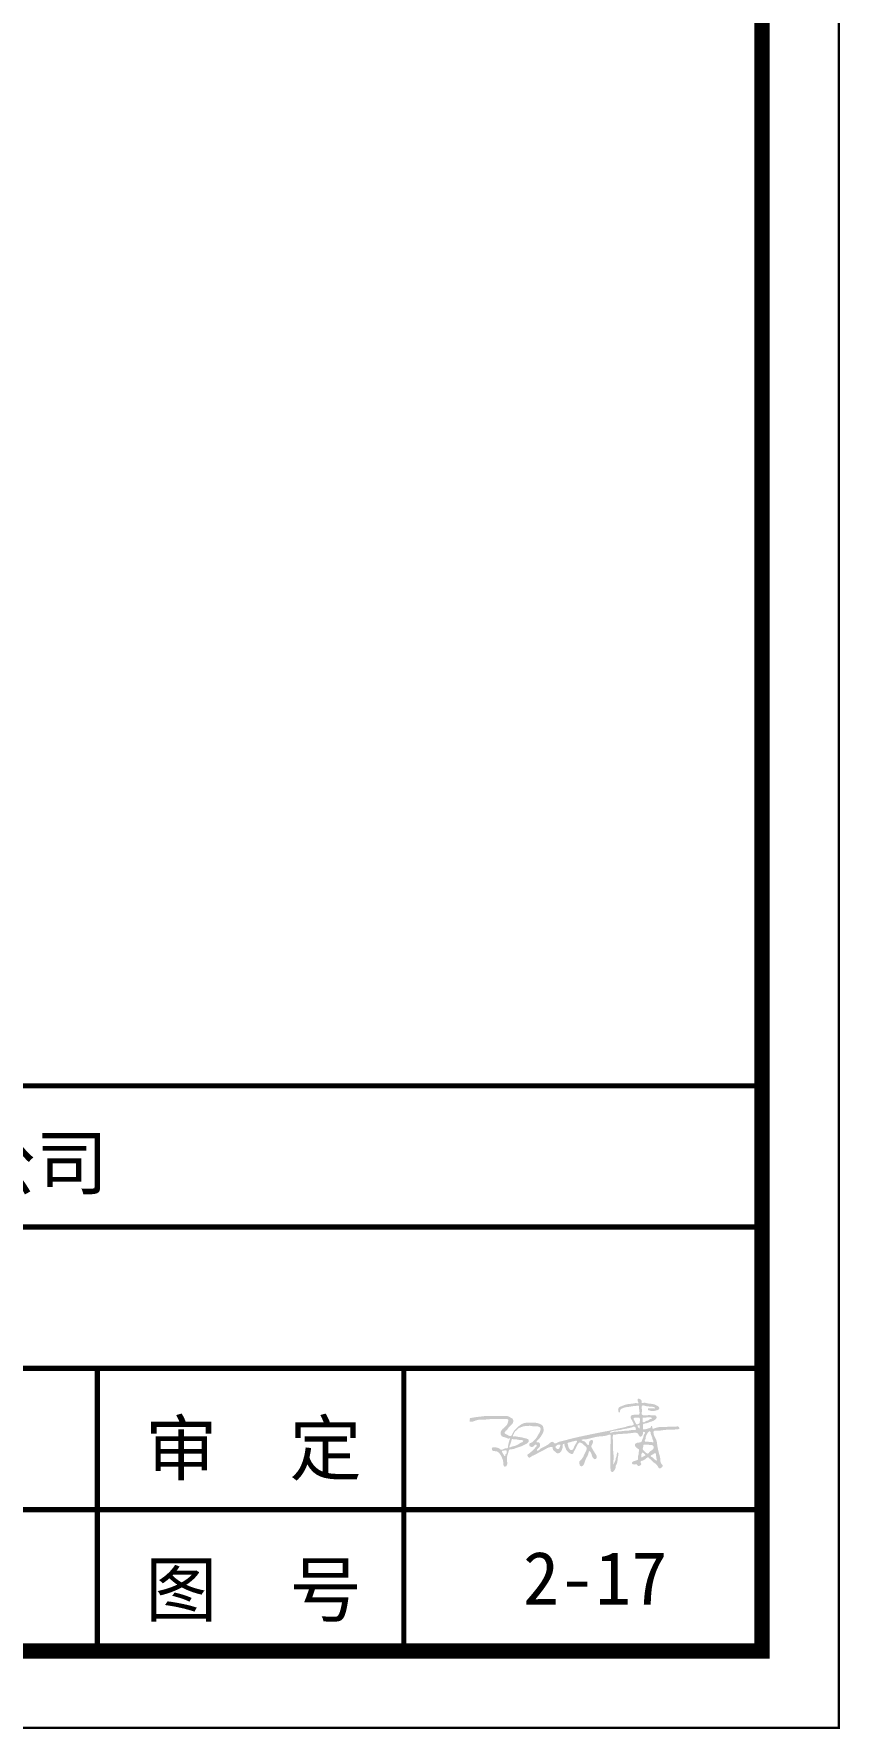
# Model space of a CAD drawing. Header units: millimetres. Extents: x -255 to 9196, y 129 to 426.
# Drawn here: x 7423.1 to 7475.6, y 129.3 to 239.5 of the extents above; entities that cross this region are included whole.
import ezdxf
from ezdxf.enums import TextEntityAlignment as Align

# ---------------------------------------------------------------- set-up
doc = ezdxf.new("R2010")
doc.units = ezdxf.units.MM
doc.layers.add('不打印', color=7, linetype='Continuous', plot=False)
doc.layers.add('地质-图框', color=7, linetype='Continuous')
doc.styles.add('LZ_PMT_LINE', font='', dxfattribs={"height": 2})
doc.styles.get("Standard").update_dxf_attribs({"font": 'simfang.ttf', "height": 2.5})
doc.styles.get('LZ_PMT_LINE').set_extended_font_data('SimSun')

msp = doc.modelspace()

# ---------------------------------------------------------------- hatches: boundary and pattern name
h = msp.add_hatch(color=256)
edge = h.paths.add_edge_path(flags=16)
edge.add_spline(control_points=[(7457.06, 147.65), (7457.05, 147.62), (7457.05, 147.57), (7457.11, 147.52), (7457.16, 147.49), (7457.21, 147.48), (7457.28, 147.49), (7457.29, 147.56), (7457.33, 147.61), (7457.35, 147.67), (7457.37, 147.72), (7457.35, 147.78), (7457.28, 147.78), (7457.21, 147.76), (7457.14, 147.75), (7457.12, 147.68), (7457.07, 147.69), (7457.06, 147.67), (7457.06, 147.65), (7457.06, 147.65)], knot_values=[0, 0, 0, 0, 1.094844, 2.010583, 2.936971, 3.772058, 4.559337, 5.371692, 6.406572, 7.298431, 8.125414, 8.707814, 9.723429, 10.914867, 11.774738, 12.831234, 13.232699, 13.516351, 13.791121, 13.791121, 13.791121, 13.791121], degree=3, periodic=0)
edge = h.paths.add_edge_path()
edge.add_spline(control_points=[(7451.47, 149.27), (7451.47, 149.31), (7451.47, 149.39), (7451.48, 149.45), (7451.47, 149.5), (7451.53, 149.5), (7451.65, 149.52), (7451.89, 149.57), (7452.2, 149.59), (7452.47, 149.64), (7452.72, 149.63), (7452.98, 149.63), (7453.25, 149.64), (7453.55, 149.63), (7453.76, 149.64), (7453.98, 149.63), (7454.11, 149.53), (7454.28, 149.46), (7454.32, 149.28), (7454.24, 149.08), (7454.02, 148.95), (7453.91, 148.72), (7453.76, 148.64), (7453.72, 148.5), (7453.91, 148.42), (7454.14, 148.24), (7454.24, 148.46), (7454.31, 148.62), (7454.48, 148.82), (7454.7, 149.01), (7454.91, 149.15), (7455.18, 149.21), (7455.46, 149.18), (7455.79, 149.21), (7456.03, 149.12), (7456.23, 149.02), (7456.27, 148.82), (7456.29, 148.62), (7456.16, 148.4), (7456.03, 148.19), (7455.9, 148.06), (7455.8, 147.98), (7455.84, 147.89), (7455.95, 147.96), (7456.09, 147.79), (7456.02, 147.56), (7455.86, 147.5), (7455.83, 147.42), (7455.86, 147.33), (7456.01, 147.44), (7456.1, 147.55), (7456.28, 147.6), (7456.41, 147.69), (7456.57, 147.77), (7456.68, 147.88), (7456.82, 147.98), (7456.93, 147.93), (7457.01, 147.8), (7457.19, 147.93), (7457.6, 148.03), (7458.29, 148.22), (7459.17, 148.4), (7460.02, 148.58), (7460.71, 148.7), (7461.23, 148.85), (7461.56, 148.89), (7461.82, 149.01), (7462, 148.99), (7462.19, 149.07), (7462.08, 149.21), (7462.05, 149.34), (7461.94, 149.45), (7461.93, 149.59), (7462, 149.71), (7462.17, 149.7), (7462.32, 149.75), (7462.49, 149.69), (7462.52, 149.81), (7462.51, 149.96), (7462.48, 150.11), (7462.49, 150.33), (7462.27, 150.28), (7462.07, 150.28), (7461.84, 150.22), (7461.6, 150.21), (7461.42, 150.14), (7461.28, 150.07), (7461.24, 149.97), (7461.26, 149.9), (7461.19, 149.84), (7461.13, 149.92), (7461.12, 150.02), (7461.14, 150.19), (7461.37, 150.28), (7461.59, 150.37), (7461.85, 150.43), (7462.09, 150.42), (7462.26, 150.5), (7462.47, 150.42), (7462.42, 150.56), (7462.39, 150.62), (7462.38, 150.69), (7462.4, 150.76), (7462.49, 150.76), (7462.58, 150.72), (7462.67, 150.63), (7462.65, 150.54), (7462.65, 150.44), (7462.83, 150.52), (7463, 150.45), (7463.25, 150.43), (7463.48, 150.4), (7463.65, 150.31), (7463.78, 150.24), (7463.81, 150.13), (7463.77, 150.05), (7463.67, 150.01), (7463.53, 149.97), (7463.37, 149.94), (7463.24, 149.96), (7463.16, 150), (7463.07, 149.99), (7463.06, 150.07), (7463.07, 150.16), (7463.22, 150.12), (7463.34, 150.13), (7463.44, 150.13), (7463.53, 150.11), (7463.52, 150.18), (7463.4, 150.23), (7463.24, 150.25), (7463.04, 150.25), (7462.89, 150.29), (7462.78, 150.32), (7462.68, 150.33), (7462.65, 150.22), (7462.67, 150.08), (7462.68, 149.92), (7462.64, 149.77), (7462.7, 149.7), (7462.85, 149.65), (7463.1, 149.71), (7463.35, 149.67), (7463.56, 149.69), (7463.68, 149.52), (7463.46, 149.31), (7463.18, 149.25), (7462.95, 149.14), (7462.76, 149.14), (7462.73, 149.03), (7462.76, 148.93), (7462.68, 148.7), (7462.98, 148.79), (7463.12, 148.84), (7463.27, 148.86), (7463.24, 148.97), (7463.37, 149.02), (7463.28, 148.73), (7463.76, 148.96), (7464.09, 148.88), (7464.56, 148.97), (7464.85, 148.92), (7465.02, 148.97), (7465.08, 148.91), (7465.11, 148.86), (7465.11, 148.81), (7465.09, 148.77), (7465.04, 148.78), (7464.96, 148.77), (7464.81, 148.75), (7464.51, 148.74), (7464.1, 148.74), (7463.76, 148.65), (7463.45, 148.7), (7463.38, 148.43), (7463.62, 148.17), (7463.67, 147.7), (7463.75, 147.27), (7463.89, 146.88), (7463.86, 146.56), (7464.09, 146.4), (7463.94, 146.27), (7463.78, 146.17), (7463.66, 146.51), (7463.38, 146.61), (7463.24, 146.83), (7463.12, 146.88), (7463.1, 147), (7462.88, 146.82), (7462.78, 146.73), (7462.57, 146.71), (7462.58, 146.59), (7462.63, 146.54), (7462.63, 146.44), (7462.53, 146.39), (7462.4, 146.37), (7462.36, 146.51), (7462.22, 146.48), (7462.12, 146.47), (7462.01, 146.52), (7462.03, 146.67), (7462.19, 146.7), (7462.3, 146.74), (7462.46, 146.79), (7462.37, 146.97), (7462.47, 147.12), (7462.44, 147.27), (7462.52, 147.44), (7462.37, 147.53), (7462.25, 147.61), (7462.19, 147.79), (7462.33, 147.9), (7462.48, 147.9), (7462.66, 147.94), (7462.69, 148.11), (7462.78, 148.25), (7462.77, 148.39), (7462.85, 148.47), (7462.89, 148.55), (7462.83, 148.61), (7462.72, 148.61), (7462.74, 148.48), (7462.72, 148.37), (7462.58, 148.24), (7462.45, 148.37), (7462.42, 148.51), (7462.23, 148.56), (7461.88, 148.5), (7461.47, 148.47), (7461.09, 148.46), (7460.93, 148.41), (7460.79, 148.44), (7460.78, 148.34), (7460.77, 148.22), (7460.79, 147.98), (7460.8, 147.67), (7460.79, 147.28), (7460.87, 146.87), (7460.79, 146.67), (7460.81, 146.47), (7460.86, 146.52), (7460.86, 146.59), (7460.92, 146.67), (7460.96, 146.78), (7460.96, 146.91), (7461.04, 147.01), (7461.02, 147.12), (7461.05, 147.19), (7461.06, 147.28), (7461.11, 147.25), (7461.17, 147.18), (7461.1, 146.98), (7461.09, 146.76), (7461.06, 146.53), (7460.95, 146.4), (7460.97, 146.24), (7460.88, 146.1), (7460.8, 145.98), (7460.69, 145.99), (7460.63, 146.08), (7460.63, 146.24), (7460.6, 146.44), (7460.62, 146.76), (7460.61, 147.14), (7460.62, 147.71), (7460.64, 148.08), (7460.63, 148.46), (7460.34, 148.33), (7460.09, 148.32), (7459.68, 148.28), (7459.36, 148.19), (7459.04, 148.11), (7458.9, 148.11), (7458.72, 148.1), (7458.8, 148), (7458.93, 148.01), (7459.05, 147.87), (7459.1, 147.76), (7459.24, 147.72), (7459.22, 147.87), (7459.25, 147.98), (7459.33, 148.06), (7459.46, 148.11), (7459.5, 147.93), (7459.45, 147.8), (7459.36, 147.66), (7459.43, 147.52), (7459.53, 147.36), (7459.64, 147.18), (7459.76, 147), (7459.71, 146.85), (7459.59, 146.8), (7459.5, 146.89), (7459.42, 147), (7459.4, 147.14), (7459.35, 147.25), (7459.23, 147.43), (7459.19, 147.15), (7459.09, 146.96), (7458.95, 146.7), (7458.9, 146.45), (7458.75, 146.33), (7458.61, 146.42), (7458.61, 146.54), (7458.58, 146.67), (7458.71, 146.78), (7458.84, 146.93), (7458.93, 147.16), (7459.03, 147.33), (7459.08, 147.47), (7459.08, 147.58), (7458.93, 147.71), (7458.81, 147.85), (7458.64, 147.92), (7458.56, 147.89), (7458.42, 147.71), (7458.37, 147.48), (7458.22, 147.3), (7458.22, 147.18), (7458.1, 147.15), (7458.02, 147.18), (7457.91, 147.25), (7457.78, 147.36), (7457.71, 147.52), (7457.67, 147.63), (7457.63, 147.72), (7457.63, 147.77), (7457.64, 147.83), (7457.59, 147.82), (7457.5, 147.81), (7457.54, 147.64), (7457.48, 147.47), (7457.41, 147.29), (7457.26, 147.2), (7457.11, 147.2), (7457.03, 147.32), (7456.91, 147.39), (7456.86, 147.49), (7456.87, 147.65), (7456.65, 147.6), (7456.49, 147.54), (7456.27, 147.4), (7456, 147.28), (7455.71, 147.1), (7455.48, 147.02), (7455.37, 146.91), (7455.29, 146.94), (7455.25, 147), (7455.19, 147.12), (7455.31, 147.17), (7455.42, 147.26), (7455.55, 147.38), (7455.68, 147.5), (7455.75, 147.6), (7455.81, 147.65), (7455.85, 147.73), (7455.77, 147.79), (7455.67, 147.74), (7455.61, 147.62), (7455.48, 147.61), (7455.37, 147.66), (7455.33, 147.75), (7455.35, 147.87), (7455.5, 147.88), (7455.65, 148.05), (7455.82, 148.2), (7455.91, 148.41), (7456.02, 148.54), (7456.06, 148.69), (7456.1, 148.85), (7455.98, 148.93), (7455.81, 148.99), (7455.62, 148.94), (7455.41, 149.01), (7455.25, 148.98), (7455.07, 148.98), (7454.91, 148.95), (7454.78, 148.89), (7454.66, 148.85), (7454.59, 148.77), (7454.48, 148.68), (7454.37, 148.58), (7454.34, 148.45), (7454.28, 148.4), (7454.27, 148.28), (7454.41, 148.31), (7454.53, 148.3), (7454.68, 148.25), (7454.85, 148.26), (7454.98, 148.19), (7455.11, 148.19), (7455.2, 148.14), (7455.29, 148.12), (7455.31, 148.03), (7455.31, 147.96), (7455.24, 147.87), (7455.05, 147.77), (7454.8, 147.64), (7454.52, 147.57), (7454.31, 147.47), (7454.16, 147.47), (7454.01, 147.45), (7453.99, 147.27), (7453.93, 147.11), (7453.87, 146.89), (7453.9, 146.68), (7453.92, 146.49), (7453.86, 146.35), (7453.66, 146.32), (7453.66, 146.56), (7453.63, 146.79), (7453.52, 147.02), (7453.39, 147.24), (7453.19, 147.37), (7452.99, 147.33), (7452.9, 147.44), (7452.89, 147.59), (7453.03, 147.59), (7453.17, 147.59), (7453.35, 147.57), (7453.55, 147.36), (7453.73, 147.56), (7453.96, 147.52), (7453.95, 147.7), (7454, 147.84), (7454.03, 148), (7454.07, 148.1), (7454.12, 148.21), (7453.96, 148.13), (7453.85, 148.22), (7453.7, 148.26), (7453.54, 148.3), (7453.48, 148.43), (7453.47, 148.55), (7453.53, 148.72), (7453.71, 148.88), (7453.92, 149.05), (7453.96, 149.25), (7454, 149.43), (7453.82, 149.43), (7453.59, 149.43), (7453.25, 149.42), (7452.9, 149.45), (7452.58, 149.4), (7452.27, 149.4), (7451.96, 149.39), (7451.71, 149.27), (7451.6, 149.26), (7451.47, 149.26), (7451.47, 149.27)], knot_values=[0, 0, 0, 0, 1.976312, 3.018367, 3.269898, 3.749702, 4.834006, 9.62362, 13.452743, 18.627688, 21.612948, 24.346242, 29.741381, 33.302581, 37.366558, 39.173731, 42.502539, 44.546889, 46.627753, 49.567369, 53.604173, 57.284866, 59.75768, 61.074803, 62.326696, 67.979375, 69.132216, 71.889253, 75.683349, 80.376133, 84.739519, 86.490853, 92.234156, 97.068019, 100.429757, 103.693796, 105.598345, 109.17742, 112.023186, 116.60901, 119.542734, 120.725083, 121.411546, 123.11809, 124.588039, 129.410696, 130.720715, 131.927345, 132.512105, 134.442431, 137.229942, 139.767682, 141.969606, 144.264473, 147.202208, 149.156303, 150.995179, 151.77243, 155.250043, 157.768724, 171.532936, 185.086132, 197.290427, 209.084545, 215.623844, 220.562481, 223.780967, 227.404624, 228.938971, 231.18602, 232.99334, 235.279714, 237.39077, 238.413247, 240.945245, 243.852354, 245.95977, 246.754168, 248.413036, 252.429649, 254.024041, 256.622344, 259.532533, 263.465936, 266.597203, 270.043433, 271.790493, 273.165009, 274.278271, 275.155617, 275.96863, 278.137574, 279.489418, 282.933465, 287.218074, 290.631735, 294.43893, 297.066035, 299.279555, 300.631477, 301.741743, 302.480205, 303.51679, 304.510579, 305.744526, 308.045667, 309.10708, 309.738011, 311.721468, 314.587144, 318.560317, 321.978382, 324.929444, 326.726307, 328.375842, 329.212915, 330.25815, 332.912487, 335.737852, 337.322197, 338.464063, 339.540303, 340.517248, 341.291475, 343.24226, 345.424661, 346.906066, 347.790693, 348.283761, 349.37956, 352.817893, 355.786154, 358.093634, 359.322049, 360.782347, 361.645093, 363.565636, 367.250663, 368.807935, 369.801923, 370.698936, 375.382624, 380.290659, 382.057817, 384.048911, 387.541174, 392.467198, 396.884683, 398.870852, 399.463262, 401.525914, 403.50169, 407.635898, 409.387035, 411.233271, 412.280452, 413.20357, 415.190434, 419.044115, 426.82695, 433.696307, 438.234604, 439.880328, 440.5342, 441.546128, 442.183141, 442.753004, 443.168649, 444.25252, 446.435187, 449.787888, 457.012911, 463.817808, 466.622312, 467.653782, 474.772731, 480.221843, 487.75307, 493.758919, 498.268061, 500.770469, 503.126663, 504.93944, 508.215227, 514.602973, 517.725651, 519.162893, 519.653701, 522.57407, 525.985365, 528.091346, 529.420767, 530.44176, 531.074818, 533.51958, 534.412854, 536.192404, 538.038156, 539.769774, 540.822907, 542.444399, 544.691107, 546.792547, 548.016807, 551.031041, 552.848139, 555.141276, 557.888754, 559.117839, 562.162851, 564.274516, 565.814007, 568.969099, 570.805367, 573.405532, 575.322644, 577.850069, 578.932876, 580.303886, 580.965396, 582.395387, 583.584192, 585.599442, 587.646145, 589.914983, 591.789159, 593.27422, 597.94608, 607.063846, 611.402782, 614.073872, 615.321987, 615.878503, 617.519975, 620.919802, 626.227157, 631.278458, 637.955565, 642.446505, 643.232821, 643.760483, 644.456326, 646.177092, 647.742257, 649.719808, 651.636288, 652.979528, 654.238301, 655.194152, 655.659487, 656.394987, 659.092563, 663.591374, 666.73103, 668.397875, 670.738048, 673.250698, 675.453964, 676.439317, 677.660828, 679.829027, 683.261807, 686.437325, 693.520123, 699.871158, 710.80178, 711.665262, 714.371367, 719.852061, 724.798696, 731.582425, 735.049173, 737.977924, 739.413207, 740.181114, 742.294893, 744.847896, 747.080249, 748.01495, 749.656081, 751.744516, 753.156469, 754.723524, 756.064382, 759.453584, 761.036376, 762.882106, 765.701193, 769.323154, 772.347842, 774.172791, 775.585183, 777.013936, 779.293074, 781.697647, 782.695741, 785.087573, 787.226283, 790.776274, 796.031545, 799.610519, 801.573474, 803.326881, 805.300637, 806.912735, 808.495868, 812.035945, 815.779267, 818.869602, 820.811829, 822.125877, 823.541907, 828.940789, 830.302191, 831.031036, 832.606796, 840.023967, 840.684534, 842.883131, 844.244533, 845.363175, 846.535711, 849.926761, 852.286909, 854.171399, 855.113645, 856.128269, 856.673621, 857.147526, 858.050728, 860.090115, 862.716938, 866.384136, 867.936357, 870.065038, 872.061231, 873.982345, 875.67185, 877.131449, 879.445427, 882.719542, 885.677448, 890.574174, 895.673374, 900.269723, 901.080783, 902.0814, 903.195863, 904.760709, 906.51745, 907.912156, 911.149921, 913.959999, 915.505406, 916.565642, 917.656816, 918.348052, 920.340725, 921.570186, 923.703426, 925.112377, 926.520541, 927.902372, 929.517787, 932.398315, 937.179688, 939.59686, 942.195605, 944.091548, 946.864224, 947.8244, 950.291283, 954.566441, 955.923755, 959.676397, 961.5313, 963.693704, 966.5664, 967.727809, 969.03891, 971.169049, 973.960761, 975.413252, 976.517354, 977.539594, 979.222904, 980.846563, 983.344484, 985.952933, 988.091281, 989.728729, 991.182119, 992.528204, 993.655163, 994.585274, 995.88215, 998.258073, 1003.821633, 1008.058251, 1010.833525, 1013.583601, 1014.67668, 1017.228742, 1019.702485, 1022.748285, 1026.782974, 1029.033757, 1031.10648, 1032.665939, 1035.775685, 1038.774974, 1043.505154, 1046.495812, 1049.996333, 1053.115253, 1054.040804, 1056.294707, 1057.620278, 1059.043068, 1062.953747, 1065.090649, 1070.123473, 1071.433068, 1073.272203, 1075.944948, 1078.502315, 1080.15249, 1081.014965, 1082.574426, 1084.823859, 1086.961129, 1089.405106, 1091.419354, 1092.609896, 1094.709199, 1098.735043, 1103.263313, 1105.737056, 1107.750914, 1109.564562, 1112.173013, 1118.219875, 1124.030812, 1127.369626, 1132.591904, 1137.489058, 1140.639116, 1143.742249, 1144.231568, 1144.231568, 1144.231568, 1144.231568], degree=3, periodic=0)
edge = h.paths.add_edge_path(flags=16)
edge.add_spline(control_points=[(7457.83, 147.83), (7457.85, 147.79), (7457.88, 147.7), (7457.89, 147.58), (7457.96, 147.49), (7458.03, 147.4), (7458.13, 147.42), (7458.21, 147.48), (7458.25, 147.6), (7458.29, 147.71), (7458.35, 147.8), (7458.39, 147.86), (7458.43, 147.92), (7458.46, 147.98), (7458.41, 148.05), (7458.28, 147.99), (7458.13, 147.98), (7458, 147.92), (7457.89, 147.91), (7457.82, 147.87), (7457.83, 147.84), (7457.83, 147.83)], knot_values=[0, 0, 0, 0, 2.065977, 3.778019, 5.026363, 7.020016, 7.991516, 9.334166, 11.098954, 13.338472, 14.354147, 15.643986, 16.805999, 17.506465, 18.120776, 20.055848, 22.53053, 24.848178, 26.280873, 27.23305, 27.71727, 27.71727, 27.71727, 27.71727], degree=3, periodic=0)
edge = h.paths.add_edge_path(flags=17)
edge.add_spline(control_points=[(7462.19, 148.93), (7462.21, 148.93), (7462.25, 148.9), (7462.26, 148.83), (7462.29, 148.78), (7462.25, 148.69), (7462.04, 148.75), (7461.85, 148.67), (7461.64, 148.7), (7461.47, 148.65), (7461.24, 148.64), (7461.01, 148.61), (7460.79, 148.61), (7460.65, 148.52), (7460.56, 148.59), (7460.78, 148.67), (7460.89, 148.67), (7461.08, 148.71), (7461.25, 148.71), (7461.41, 148.77), (7461.57, 148.79), (7461.74, 148.83), (7461.9, 148.86), (7462.04, 148.9), (7462.11, 148.94), (7462.16, 148.94), (7462.18, 148.93), (7462.19, 148.93)], knot_values=[0, 0, 0, 0, 0.777686, 1.929051, 2.760418, 3.308433, 5.798843, 10.064954, 12.451385, 14.874019, 17.777373, 22.090389, 25.106741, 27.549329, 27.908396, 29.455131, 33.457187, 35.066045, 37.764147, 40.527792, 42.5051, 44.669727, 48.209364, 49.784594, 50.888217, 51.544484, 51.936834, 51.936834, 51.936834, 51.936834], degree=3, periodic=0)
edge = h.paths.add_edge_path(flags=16)
edge.add_spline(control_points=[(7462.39, 148.97), (7462.4, 148.94), (7462.42, 148.89), (7462.46, 148.85), (7462.52, 148.81), (7462.53, 148.89), (7462.52, 148.95), (7462.53, 149.01), (7462.5, 149.04), (7462.45, 149.03), (7462.42, 149.02), (7462.37, 149), (7462.39, 148.98), (7462.39, 148.97)], knot_values=[0, 0, 0, 0, 1.245613, 2.175218, 2.84887, 3.463701, 4.88207, 5.540711, 6.008538, 6.560514, 7.449846, 7.84399, 8.22639, 8.22639, 8.22639, 8.22639], degree=3, periodic=0)
edge = h.paths.add_edge_path(flags=16)
edge.add_spline(control_points=[(7462.17, 149.51), (7462.15, 149.51), (7462.12, 149.45), (7462.16, 149.36), (7462.22, 149.28), (7462.24, 149.2), (7462.28, 149.15), (7462.31, 149.08), (7462.38, 149.09), (7462.44, 149.11), (7462.48, 149.15), (7462.53, 149.16), (7462.53, 149.2), (7462.53, 149.3), (7462.57, 149.44), (7462.49, 149.54), (7462.4, 149.53), (7462.32, 149.52), (7462.25, 149.53), (7462.2, 149.53), (7462.17, 149.54), (7462.16, 149.52), (7462.17, 149.52), (7462.17, 149.51)], knot_values=[0, 0, 0, 0, 0.861244, 2.431031, 3.852702, 5.085635, 5.85594, 6.934384, 7.860311, 8.665001, 9.656767, 10.144616, 10.436036, 11.285115, 14.912628, 15.689596, 16.719567, 18.186906, 19.266269, 19.953127, 20.276731, 20.450871, 20.557842, 20.557842, 20.557842, 20.557842], degree=3, periodic=0)
edge = h.paths.add_edge_path(flags=16)
edge.add_spline(control_points=[(7462.72, 149.48), (7462.72, 149.45), (7462.71, 149.39), (7462.71, 149.31), (7462.71, 149.25), (7462.76, 149.23), (7462.82, 149.22), (7462.87, 149.26), (7462.93, 149.3), (7463.01, 149.33), (7463.09, 149.33), (7463.13, 149.4), (7463.19, 149.43), (7463.24, 149.44), (7463.28, 149.44), (7463.33, 149.45), (7463.29, 149.49), (7463.28, 149.57), (7463.14, 149.53), (7463.01, 149.55), (7462.9, 149.52), (7462.81, 149.53), (7462.77, 149.52), (7462.72, 149.53), (7462.72, 149.5), (7462.72, 149.49), (7462.72, 149.48)], knot_values=[0, 0, 0, 0, 1.627271, 2.564917, 3.463325, 4.107991, 4.704694, 5.809748, 6.927935, 7.926836, 9.222179, 10.242214, 11.082175, 11.993147, 12.703979, 13.04412, 13.515506, 14.375081, 16.367968, 18.130075, 20.108708, 21.275945, 21.825603, 22.498973, 22.613285, 22.934178, 22.934178, 22.934178, 22.934178], degree=3, periodic=0)
edge = h.paths.add_edge_path(flags=16)
edge.add_spline(control_points=[(7463.1, 148.59), (7463.07, 148.56), (7463.01, 148.49), (7462.96, 148.37), (7462.9, 148.26), (7462.92, 148.15), (7462.86, 148.08), (7462.85, 148.01), (7462.88, 147.95), (7462.97, 147.98), (7463.09, 147.97), (7463.22, 147.91), (7463.34, 147.97), (7463.38, 147.88), (7463.46, 147.97), (7463.35, 148.07), (7463.36, 148.21), (7463.3, 148.33), (7463.25, 148.44), (7463.24, 148.53), (7463.23, 148.61), (7463.18, 148.64), (7463.11, 148.64), (7463.11, 148.59), (7463.1, 148.59)], knot_values=[0, 0, 0, 0, 2.001049, 3.674502, 5.771722, 7.156147, 8.41876, 9.470853, 10.127335, 10.852845, 13.021442, 15.353893, 16.866073, 17.608889, 18.399536, 20.205357, 22.625681, 24.41842, 26.100767, 27.697592, 28.445905, 29.247463, 30.191838, 30.721959, 30.721959, 30.721959, 30.721959], degree=3, periodic=0)
edge = h.paths.add_edge_path(flags=16)
edge.add_spline(control_points=[(7462.76, 147.68), (7462.76, 147.65), (7462.74, 147.58), (7462.71, 147.46), (7462.79, 147.38), (7462.88, 147.3), (7462.96, 147.21), (7463.09, 147.17), (7463.15, 147.28), (7463.24, 147.37), (7463.36, 147.42), (7463.43, 147.52), (7463.46, 147.63), (7463.38, 147.72), (7463.28, 147.77), (7463.13, 147.74), (7463, 147.79), (7462.88, 147.75), (7462.81, 147.77), (7462.75, 147.74), (7462.76, 147.7), (7462.76, 147.68)], knot_values=[0, 0, 0, 0, 1.621992, 3.308842, 4.508909, 6.438784, 8.406396, 9.887104, 11.272649, 13.072815, 15.431049, 16.969104, 18.225996, 19.790057, 21.47997, 23.344688, 25.770547, 27.41792, 28.509462, 29.001281, 29.820485, 29.820485, 29.820485, 29.820485], degree=3, periodic=0)
edge = h.paths.add_edge_path(flags=16)
edge.add_spline(control_points=[(7462.68, 147.21), (7462.65, 147.19), (7462.62, 147.13), (7462.64, 147.04), (7462.62, 146.98), (7462.65, 146.94), (7462.69, 146.94), (7462.73, 146.99), (7462.8, 147.01), (7462.86, 147.04), (7462.91, 147.08), (7462.88, 147.13), (7462.84, 147.17), (7462.8, 147.19), (7462.77, 147.23), (7462.73, 147.24), (7462.7, 147.26), (7462.67, 147.23), (7462.69, 147.21), (7462.68, 147.21)], knot_values=[0, 0, 0, 0, 1.23237, 2.862046, 3.675794, 4.080594, 4.699096, 5.35691, 6.876583, 7.681133, 8.417953, 8.942195, 9.954773, 10.679344, 11.236603, 11.826958, 12.460554, 12.741244, 13.107108, 13.107108, 13.107108, 13.107108], degree=3, periodic=0)
edge = h.paths.add_edge_path(flags=16)
edge.add_spline(control_points=[(7463.3, 147.09), (7463.28, 147.08), (7463.24, 147.06), (7463.24, 146.99), (7463.32, 146.96), (7463.39, 146.92), (7463.45, 146.85), (7463.5, 146.8), (7463.57, 146.77), (7463.61, 146.72), (7463.67, 146.76), (7463.62, 146.83), (7463.6, 146.9), (7463.61, 146.99), (7463.58, 147.08), (7463.58, 147.16), (7463.56, 147.23), (7463.5, 147.22), (7463.47, 147.19), (7463.42, 147.16), (7463.38, 147.13), (7463.35, 147.11), (7463.32, 147.1), (7463.31, 147.09), (7463.3, 147.09)], knot_values=[0, 0, 0, 0, 1.078617, 1.584482, 2.769352, 4.19498, 5.366298, 6.581313, 7.563654, 8.507528, 8.990575, 10.154726, 11.423765, 12.462376, 13.998568, 15.210379, 16.153849, 16.746294, 17.483217, 18.246977, 18.971547, 19.662222, 19.902153, 20.241453, 20.241453, 20.241453, 20.241453], degree=3, periodic=0)
edge = h.paths.add_edge_path(flags=16)
edge.add_spline(control_points=[(7453.57, 147.28), (7453.59, 147.27), (7453.61, 147.23), (7453.64, 147.17), (7453.69, 147.11), (7453.7, 147.04), (7453.81, 147), (7453.74, 147.16), (7453.87, 147.16), (7453.86, 147.25), (7453.86, 147.31), (7453.87, 147.37), (7453.82, 147.41), (7453.74, 147.4), (7453.66, 147.36), (7453.58, 147.38), (7453.55, 147.32), (7453.56, 147.29), (7453.57, 147.28)], knot_values=[0, 0, 0, 0, 1.076924, 2.082744, 2.865184, 4.332782, 4.901003, 6.550431, 7.733202, 8.571799, 9.759042, 10.52869, 11.144503, 12.459715, 13.851956, 14.688205, 15.691416, 16.049705, 16.049705, 16.049705, 16.049705], degree=3, periodic=0)
edge = h.paths.add_edge_path(flags=16)
edge.add_spline(control_points=[(7454.2, 148.1), (7454.19, 148.04), (7454.15, 147.92), (7454.1, 147.77), (7454.06, 147.67), (7454.02, 147.55), (7454.21, 147.65), (7454.37, 147.67), (7454.62, 147.76), (7454.77, 147.9), (7454.92, 147.93), (7454.98, 148.07), (7454.69, 148.05), (7454.51, 148.13), (7454.34, 148.11), (7454.21, 148.14), (7454.2, 148.11), (7454.2, 148.1)], knot_values=[0, 0, 0, 0, 2.639694, 5.480822, 6.640847, 7.833901, 9.379189, 12.619169, 16.706763, 20.039631, 21.716381, 22.636913, 25.384768, 29.554076, 32.467188, 33.476001, 33.820235, 33.820235, 33.820235, 33.820235], degree=3, periodic=0)

# ---------------------------------------------------------------- linework, layer by layer
at = {"const_width": 0.345}
for points in [[(7286.63, 171.11), (7470.49, 171.11), (7470.49, 134.34), (7286.63, 134.34), (7286.63, 171.11)], [(7286.63, 171.11), (7470.49, 171.11), (7470.49, 134.34), (7286.63, 134.34), (7286.63, 171.11)], [(7286.63, 161.92), (7470.49, 161.92)], [(7286.63, 152.73), (7470.49, 152.73)], [(7427.24, 152.73), (7427.24, 143.53)], [(7447.18, 143.53), (7447.18, 152.73)], [(7286.63, 143.53), (7470.49, 143.53)], [(7309.61, 143.53), (7470.49, 143.53)], [(7427.24, 143.53), (7427.24, 134.34)], [(7447.18, 134.34), (7447.18, 143.53)]]:
    msp.add_lwpolyline(points, dxfattribs=at)
at = {"layer": '不打印', "linetype": 'Continuous', "const_width": 0.15}
msp.add_lwpolyline([(7055.49, 129.34), (7475.49, 129.34), (7475.49, 426.34), (7055.49, 426.34), (7055.49, 129.34)], dxfattribs=at)
at = {"layer": '地质-图框', "linetype": 'Continuous', "const_width": 1}
msp.add_lwpolyline([(7060.49, 134.34), (7470.49, 134.34), (7470.49, 421.34), (7060.49, 421.34), (7060.49, 134.34), (7470.49, 134.34)], dxfattribs=at)

# ---------------------------------------------------------------- texts
at = {"style": 'LZ_PMT_LINE'}
msp.add_text('广西昇龙工程勘察设计检测有限公司', height=3.4474, dxfattribs=at).set_placement((7390.33, 164.39), align=Align.CENTER)
for s, p in [('审  定', (7430.35, 145.81)), ('图  号', (7430.35, 136.62)), ('2-17', (7454.94, 137.37))]:
    msp.add_text(s, height=3.447).set_placement(p)

doc.saveas('drawing.dxf')
